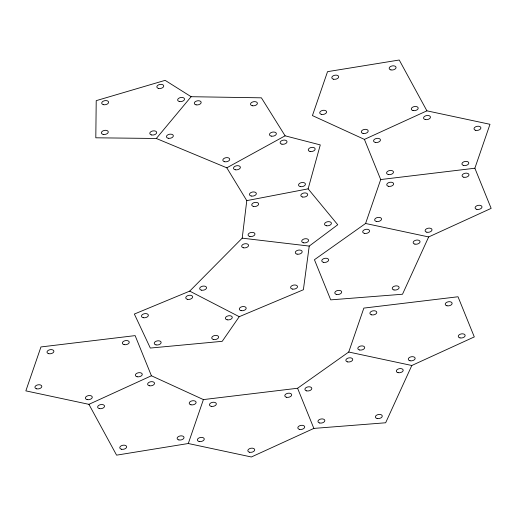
<?xml version="1.0" encoding="UTF-8"?>
<svg xmlns="http://www.w3.org/2000/svg" width="517" height="517" viewBox="0 0 517 517"><rect width="100%" height="100%" fill="white"/><g stroke="black" fill="none" stroke-linecap="round" stroke-linejoin="round"><path stroke-width="0.78" d="M242.202 238.156L246.777 200.628L226.814 167.818L156.321 138.478L95.807 137.8L96.214 100.653L165.13 80.348L191.128 96.705L261.395 97.823L285.113 135.822L320.281 144.915L308.126 188.847L337.743 224.746L309.231 246.079L242.202 238.156L189.713 291.116L134.355 314.052L150.324 348.057L222.213 341.317L239.242 316.688L303.376 289.759L309.231 246.079M203.407 399.589L151.416 375.769L135.137 335.617L40.959 346.946L25.85 390.871L88.924 404.339L116.584 455.154L188.291 443.515L203.407 399.589L297.579 388.254L348.736 352.025L363.845 308.1L458.017 296.764L474.296 336.916L411.81 365.493L348.736 352.025M365.584 223.48L380.693 179.554L364.414 139.403L312.43 115.582L327.539 71.656L399.247 60.017L426.906 110.832L489.98 124.3L474.871 168.225L491.15 208.377L428.658 236.948L365.584 223.48L314.433 259.715L330.712 299.866L402.504 294.238L428.658 236.948M411.81 365.493L385.65 422.777L313.858 428.406L251.365 456.983L188.291 443.515M156.321 138.478L191.128 96.705M226.814 167.818L285.113 135.822M364.414 139.403L426.906 110.832M88.924 404.339L151.416 375.769M246.777 200.628L308.126 188.847M380.693 179.554L474.871 168.225M189.713 291.116L239.242 316.688M297.579 388.254L313.858 428.406M143.267 317.703A3.49 2.049 -10.1 0 0 148.373 315.241A3.49 2.049 -10.1 0 0 143.119 314.129A3.49 2.049 -10.1 0 0 143.267 317.703M156.044 344.904A3.49 2.049 -10.1 0 0 161.149 342.441A3.49 2.049 -10.1 0 0 155.895 341.33A3.49 2.049 -10.1 0 0 156.044 344.904M213.553 339.514A3.49 2.049 -10.1 0 0 218.652 337.052A3.49 2.049 -10.1 0 0 213.405 335.94A3.49 2.049 -10.1 0 0 213.553 339.514M227.176 319.81A3.49 2.049 -10.1 0 0 232.282 317.354A3.49 2.049 -10.1 0 0 227.028 316.242A3.49 2.049 -10.1 0 0 227.176 319.81M187.548 299.349A3.49 2.049 -10.1 0 0 192.654 296.894A3.49 2.049 -10.1 0 0 187.4 295.782A3.49 2.049 -10.1 0 0 187.548 299.349M179.438 101.532A3.49 2.049 -10.1 0 0 184.537 99.077A3.49 2.049 -10.1 0 0 179.289 97.965A3.49 2.049 -10.1 0 0 179.438 101.532M158.635 88.446A3.49 2.049 -10.1 0 0 163.74 85.984A3.49 2.049 -10.1 0 0 158.486 84.878A3.49 2.049 -10.1 0 0 158.635 88.446M103.503 104.692A3.49 2.049 -10.1 0 0 108.609 102.23A3.49 2.049 -10.1 0 0 103.355 101.125A3.49 2.049 -10.1 0 0 103.503 104.692M103.18 134.407A3.49 2.049 -10.1 0 0 108.279 131.951A3.49 2.049 -10.1 0 0 103.032 130.84A3.49 2.049 -10.1 0 0 103.18 134.407M151.591 134.956A3.49 2.049 -10.1 0 0 156.696 132.494A3.49 2.049 -10.1 0 0 151.442 131.383A3.49 2.049 -10.1 0 0 151.591 134.956M201.468 290.173A3.49 2.049 -10.1 0 0 206.567 287.717A3.49 2.049 -10.1 0 0 201.32 286.605A3.49 2.049 -10.1 0 0 201.468 290.173M241.096 310.633A3.49 2.049 -10.1 0 0 246.195 308.171A3.49 2.049 -10.1 0 0 240.948 307.066A3.49 2.049 -10.1 0 0 241.096 310.633M292.402 289.087A3.49 2.049 -10.1 0 0 297.508 286.625A3.49 2.049 -10.1 0 0 292.254 285.52A3.49 2.049 -10.1 0 0 292.402 289.087M297.081 254.144A3.49 2.049 -10.1 0 0 302.187 251.682A3.49 2.049 -10.1 0 0 296.932 250.577A3.49 2.049 -10.1 0 0 297.081 254.144M243.462 247.805A3.49 2.049 -10.1 0 0 248.561 245.349A3.49 2.049 -10.1 0 0 243.313 244.237A3.49 2.049 -10.1 0 0 243.462 247.805M224.63 161.731A3.49 2.049 -10.1 0 0 229.735 159.268A3.49 2.049 -10.1 0 0 224.481 158.157A3.49 2.049 -10.1 0 0 224.63 161.731M271.27 136.133A3.49 2.049 -10.1 0 0 276.375 133.67A3.49 2.049 -10.1 0 0 271.121 132.565A3.49 2.049 -10.1 0 0 271.27 136.133M252.296 105.733A3.49 2.049 -10.1 0 0 257.401 103.271A3.49 2.049 -10.1 0 0 252.147 102.166A3.49 2.049 -10.1 0 0 252.296 105.733M196.085 104.841A3.49 2.049 -10.1 0 0 201.184 102.379A3.49 2.049 -10.1 0 0 195.93 101.274A3.49 2.049 -10.1 0 0 196.085 104.841M168.238 138.259A3.49 2.049 -10.1 0 0 173.344 135.803A3.49 2.049 -10.1 0 0 168.09 134.691A3.49 2.049 -10.1 0 0 168.238 138.259M249.873 236.476A3.49 2.049 -10.1 0 0 254.971 234.014A3.49 2.049 -10.1 0 0 249.724 232.902A3.49 2.049 -10.1 0 0 249.873 236.476M303.498 242.809A3.49 2.049 -10.1 0 0 308.597 240.353A3.49 2.049 -10.1 0 0 303.35 239.242A3.49 2.049 -10.1 0 0 303.498 242.809M326.311 225.748A3.49 2.049 -10.1 0 0 331.41 223.286A3.49 2.049 -10.1 0 0 326.156 222.181A3.49 2.049 -10.1 0 0 326.311 225.748M302.613 197.022A3.49 2.049 -10.1 0 0 307.712 194.566A3.49 2.049 -10.1 0 0 302.464 193.455A3.49 2.049 -10.1 0 0 302.613 197.022M253.53 206.451A3.49 2.049 -10.1 0 0 258.636 203.995A3.49 2.049 -10.1 0 0 253.382 202.884A3.49 2.049 -10.1 0 0 253.53 206.451M251.256 196.033A3.49 2.049 -10.1 0 0 256.354 193.578A3.49 2.049 -10.1 0 0 251.107 192.466A3.49 2.049 -10.1 0 0 251.256 196.033M300.332 186.605A3.49 2.049 -10.1 0 0 305.437 184.149A3.49 2.049 -10.1 0 0 300.183 183.037A3.49 2.049 -10.1 0 0 300.332 186.605M310.058 151.462A3.49 2.049 -10.1 0 0 315.163 149.006A3.49 2.049 -10.1 0 0 309.909 147.894A3.49 2.049 -10.1 0 0 310.058 151.462M281.927 144.185A3.49 2.049 -10.1 0 0 287.025 141.729A3.49 2.049 -10.1 0 0 281.778 140.618A3.49 2.049 -10.1 0 0 281.927 144.185M235.287 169.783A3.49 2.049 -10.1 0 0 240.386 167.327A3.49 2.049 -10.1 0 0 235.138 166.215A3.49 2.049 -10.1 0 0 235.287 169.783M460.007 337.905A3.49 2.049 -10.1 0 0 465.158 335.488A3.49 2.049 -10.1 0 0 459.956 334.325A3.49 2.049 -10.1 0 0 460.007 337.905M446.979 305.786A3.49 2.049 -10.1 0 0 452.136 303.369A3.49 2.049 -10.1 0 0 446.934 302.199A3.49 2.049 -10.1 0 0 446.979 305.786M371.639 314.847A3.49 2.049 -10.1 0 0 376.796 312.436A3.49 2.049 -10.1 0 0 371.594 311.266A3.49 2.049 -10.1 0 0 371.639 314.847M359.554 349.99A3.49 2.049 -10.1 0 0 364.705 347.579A3.49 2.049 -10.1 0 0 359.502 346.409A3.49 2.049 -10.1 0 0 359.554 349.99M410.013 360.763A3.49 2.049 -10.1 0 0 415.164 358.352A3.49 2.049 -10.1 0 0 409.962 357.182A3.49 2.049 -10.1 0 0 410.013 360.763M377.126 418.499A3.49 2.049 -10.1 0 0 382.276 416.088A3.49 2.049 -10.1 0 0 377.074 414.918A3.49 2.049 -10.1 0 0 377.126 418.499M398.051 372.667A3.49 2.049 -10.1 0 0 403.202 370.256A3.49 2.049 -10.1 0 0 398 369.086A3.49 2.049 -10.1 0 0 398.051 372.667M347.592 361.894A3.49 2.049 -10.1 0 0 352.743 359.483A3.49 2.049 -10.1 0 0 347.54 358.313A3.49 2.049 -10.1 0 0 347.592 361.894M306.665 390.884A3.49 2.049 -10.1 0 0 311.822 388.467A3.49 2.049 -10.1 0 0 306.62 387.298A3.49 2.049 -10.1 0 0 306.665 390.884M319.693 423.003A3.49 2.049 -10.1 0 0 324.844 420.586A3.49 2.049 -10.1 0 0 319.642 419.423A3.49 2.049 -10.1 0 0 319.693 423.003M87.127 399.609A3.49 2.049 -10.1 0 0 92.285 397.198A3.49 2.049 -10.1 0 0 87.082 396.028A3.49 2.049 -10.1 0 0 87.127 399.609M137.121 376.751A3.49 2.049 -10.1 0 0 142.278 374.34A3.49 2.049 -10.1 0 0 137.07 373.171A3.49 2.049 -10.1 0 0 137.121 376.751M124.099 344.632A3.49 2.049 -10.1 0 0 129.25 342.222A3.49 2.049 -10.1 0 0 124.048 341.052A3.49 2.049 -10.1 0 0 124.099 344.632M48.76 353.699A3.49 2.049 -10.1 0 0 53.91 351.282A3.49 2.049 -10.1 0 0 48.708 350.112A3.49 2.049 -10.1 0 0 48.76 353.699M36.668 388.836A3.49 2.049 -10.1 0 0 41.825 386.425A3.49 2.049 -10.1 0 0 36.623 385.255A3.49 2.049 -10.1 0 0 36.668 388.836M249.575 452.252A3.49 2.049 -10.1 0 0 254.726 449.842A3.49 2.049 -10.1 0 0 249.524 448.672A3.49 2.049 -10.1 0 0 249.575 452.252M299.563 429.394A3.49 2.049 -10.1 0 0 304.72 426.977A3.49 2.049 -10.1 0 0 299.517 425.814A3.49 2.049 -10.1 0 0 299.563 429.394M286.541 397.276A3.49 2.049 -10.1 0 0 291.698 394.859A3.49 2.049 -10.1 0 0 286.489 393.696A3.49 2.049 -10.1 0 0 286.541 397.276M211.201 406.336A3.49 2.049 -10.1 0 0 216.358 403.926A3.49 2.049 -10.1 0 0 211.149 402.756A3.49 2.049 -10.1 0 0 211.201 406.336M199.116 441.479A3.49 2.049 -10.1 0 0 204.267 439.069A3.49 2.049 -10.1 0 0 199.064 437.899A3.49 2.049 -10.1 0 0 199.116 441.479M121.508 449.254A3.49 2.049 -10.1 0 0 126.665 446.837A3.49 2.049 -10.1 0 0 121.463 445.673A3.49 2.049 -10.1 0 0 121.508 449.254M178.876 439.941A3.49 2.049 -10.1 0 0 184.033 437.531A3.49 2.049 -10.1 0 0 178.83 436.361A3.49 2.049 -10.1 0 0 178.876 439.941M190.967 404.805A3.49 2.049 -10.1 0 0 196.124 402.388A3.49 2.049 -10.1 0 0 190.915 401.224A3.49 2.049 -10.1 0 0 190.967 404.805M149.374 385.747A3.49 2.049 -10.1 0 0 154.531 383.33A3.49 2.049 -10.1 0 0 149.323 382.166A3.49 2.049 -10.1 0 0 149.374 385.747M99.38 408.604A3.49 2.049 -10.1 0 0 104.537 406.188A3.49 2.049 -10.1 0 0 99.335 405.024A3.49 2.049 -10.1 0 0 99.38 408.604M475.756 130.329A3.49 2.049 -10.1 0 0 480.913 127.912A3.49 2.049 -10.1 0 0 475.711 126.749A3.49 2.049 -10.1 0 0 475.756 130.329M425.297 119.556A3.49 2.049 -10.1 0 0 430.454 117.146A3.49 2.049 -10.1 0 0 425.252 115.976A3.49 2.049 -10.1 0 0 425.297 119.556M375.31 142.414A3.49 2.049 -10.1 0 0 380.46 140.004A3.49 2.049 -10.1 0 0 375.258 138.834A3.49 2.049 -10.1 0 0 375.31 142.414M388.332 174.533A3.49 2.049 -10.1 0 0 393.482 172.122A3.49 2.049 -10.1 0 0 388.28 170.953A3.49 2.049 -10.1 0 0 388.332 174.533M463.671 165.472A3.49 2.049 -10.1 0 0 468.822 163.055A3.49 2.049 -10.1 0 0 463.62 161.892A3.49 2.049 -10.1 0 0 463.671 165.472M390.917 69.911A3.49 2.049 -10.1 0 0 396.074 67.501A3.49 2.049 -10.1 0 0 390.865 66.331A3.49 2.049 -10.1 0 0 390.917 69.911M333.549 79.224A3.49 2.049 -10.1 0 0 338.706 76.807A3.49 2.049 -10.1 0 0 333.497 75.644A3.49 2.049 -10.1 0 0 333.549 79.224M321.464 114.367A3.49 2.049 -10.1 0 0 326.615 111.95A3.49 2.049 -10.1 0 0 321.412 110.787A3.49 2.049 -10.1 0 0 321.464 114.367M363.05 133.425A3.49 2.049 -10.1 0 0 368.207 131.008A3.49 2.049 -10.1 0 0 363.005 129.838A3.49 2.049 -10.1 0 0 363.05 133.425M413.044 110.567A3.49 2.049 -10.1 0 0 418.201 108.15A3.49 2.049 -10.1 0 0 412.993 106.98A3.49 2.049 -10.1 0 0 413.044 110.567M476.855 209.359A3.49 2.049 -10.1 0 0 482.012 206.949A3.49 2.049 -10.1 0 0 476.81 205.779A3.49 2.049 -10.1 0 0 476.855 209.359M463.833 177.241A3.49 2.049 -10.1 0 0 468.99 174.83A3.49 2.049 -10.1 0 0 463.781 173.66A3.49 2.049 -10.1 0 0 463.833 177.241M388.493 186.307A3.49 2.049 -10.1 0 0 393.65 183.89A3.49 2.049 -10.1 0 0 388.441 182.727A3.49 2.049 -10.1 0 0 388.493 186.307M376.408 221.45A3.49 2.049 -10.1 0 0 381.559 219.034A3.49 2.049 -10.1 0 0 376.357 217.864A3.49 2.049 -10.1 0 0 376.408 221.45M426.868 232.223A3.49 2.049 -10.1 0 0 432.018 229.806A3.49 2.049 -10.1 0 0 426.816 228.637A3.49 2.049 -10.1 0 0 426.868 232.223M364.44 233.354A3.49 2.049 -10.1 0 0 369.597 230.937A3.49 2.049 -10.1 0 0 364.395 229.774A3.49 2.049 -10.1 0 0 364.44 233.354M323.519 262.339A3.49 2.049 -10.1 0 0 328.67 259.928A3.49 2.049 -10.1 0 0 323.468 258.758A3.49 2.049 -10.1 0 0 323.519 262.339M336.541 294.457A3.49 2.049 -10.1 0 0 341.698 292.047A3.49 2.049 -10.1 0 0 336.496 290.877A3.49 2.049 -10.1 0 0 336.541 294.457M393.98 289.959A3.49 2.049 -10.1 0 0 399.13 287.542A3.49 2.049 -10.1 0 0 393.928 286.373A3.49 2.049 -10.1 0 0 393.98 289.959M414.905 244.127A3.49 2.049 -10.1 0 0 420.056 241.71A3.49 2.049 -10.1 0 0 414.854 240.547A3.49 2.049 -10.1 0 0 414.905 244.127"/></g></svg>
